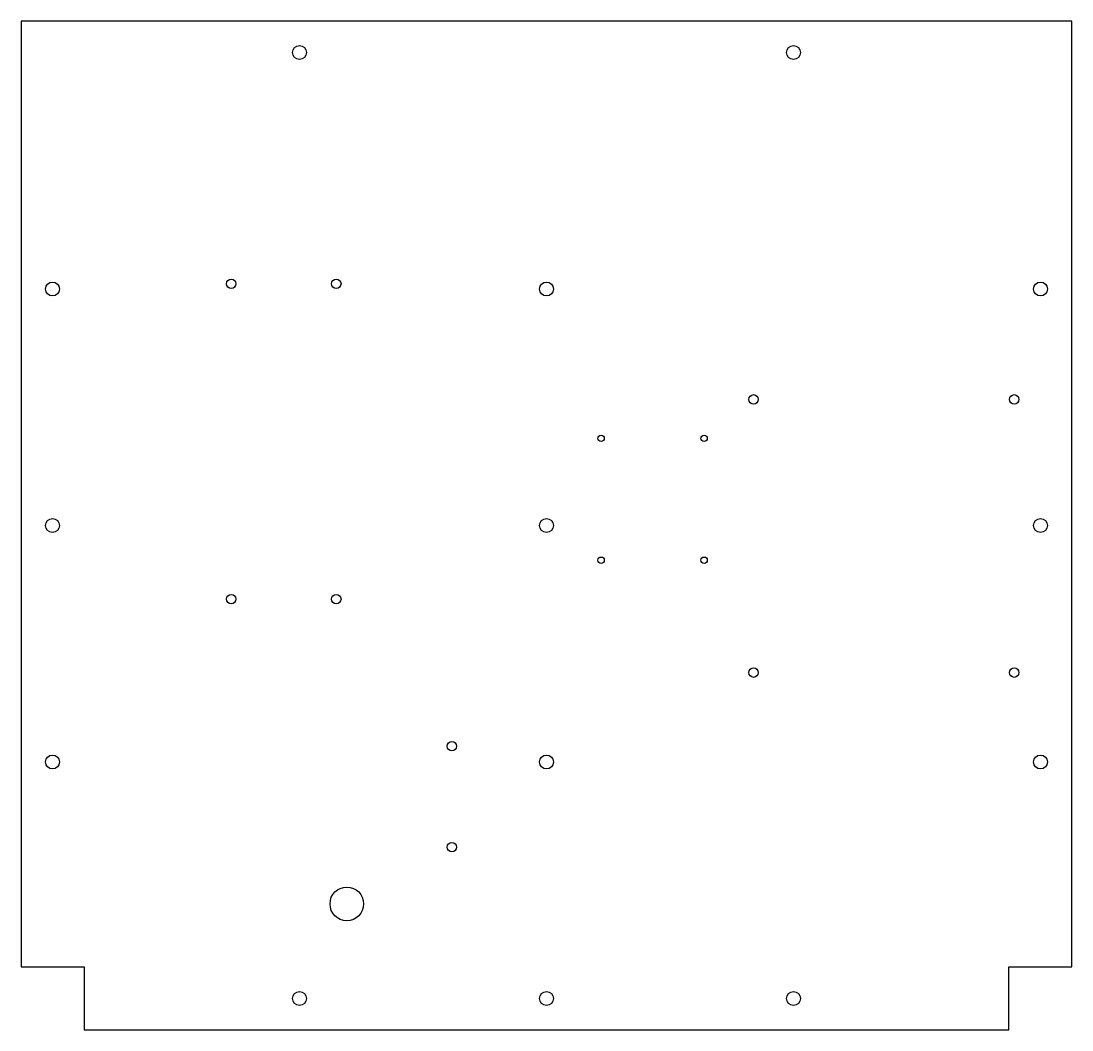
# Model space of a CAD drawing. Header units: millimetres. Extents: x -250 to 250, y -240 to 240.
import ezdxf

# ---------------------------------------------------------------- set-up
doc = ezdxf.new("R2010")
doc.units = ezdxf.units.MM
doc.layers.add('CUTOUTS', color=1, linetype='CONTINUOUS')
doc.layers.add('PERIMETER', color=5, linetype='CONTINUOUS')

msp = doc.modelspace()

# ---------------------------------------------------------------- linework, layer by layer
at = {"layer": 'CUTOUTS'}
for centre, radius in [((-117.5, 225), 3.3), ((117.5, 225), 3.3), ((-235, 112.5), 3.3), ((-150, 115), 2.25), ((-100, 115), 2.25), ((0, 112.5), 3.3), ((235, 112.5), 3.3), ((98.5, 60), 2.25), ((222.5, 60), 2.25), ((26, 41.5), 1.5), ((75, 41.5), 1.5), ((-235, 0), 3.3), ((0, 0), 3.3), ((235, 0), 3.3), ((26, -16.5), 1.5), ((75, -16.5), 1.5), ((-150, -35), 2.25), ((-100, -35), 2.25), ((98.5, -70), 2.25), ((222.5, -70), 2.25), ((-45, -105), 2.25), ((-235, -112.5), 3.3), ((0, -112.5), 3.3), ((235, -112.5), 3.3), ((-45, -153), 2.25), ((-95, -180), 8), ((-117.5, -225), 3.3), ((0, -225), 3.3), ((117.5, -225), 3.3)]:
    msp.add_circle(centre, radius, dxfattribs=at)
at = {"layer": 'PERIMETER'}
for p, q in [((250, 240), (-250, 240)), ((-250, 240), (-250, -210)), ((250, -210), (250, 240)), ((-250, -210), (-220, -210)), ((-220, -210), (-220, -240)), ((220, -240), (220, -210)), ((220, -210), (250, -210)), ((-220, -240), (220, -240))]:
    msp.add_line(p, q, dxfattribs=at)

doc.saveas('drawing.dxf')
